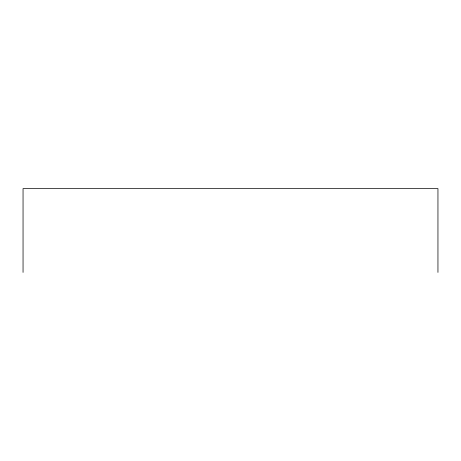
<?xml version="1.0" encoding="UTF-8"?>
<svg xmlns="http://www.w3.org/2000/svg" width="461" height="461" viewBox="0 0 461 461"><rect width="100%" height="100%" fill="white"/><g stroke="black" fill="none" stroke-linecap="round" stroke-linejoin="round"><path stroke-width="0.69" d="M437.95 272.405L437.95 188.595L23.05 188.595L23.05 272.405"/></g></svg>
